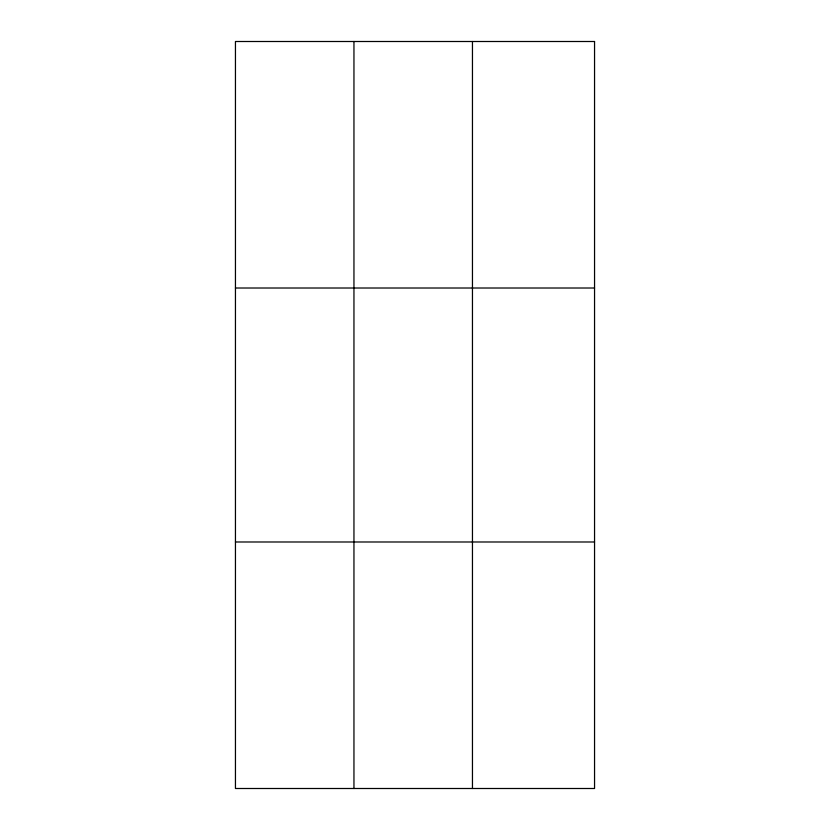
<?xml version="1.0" encoding="UTF-8"?>
<svg xmlns="http://www.w3.org/2000/svg" width="830" height="830" viewBox="0 0 830 830"><rect width="100%" height="100%" fill="white"/><g stroke="black" fill="none" stroke-linecap="round" stroke-linejoin="round"><path stroke-width="1.25" d="M353.954 41.5L353.954 788.5M472.457 41.5L472.457 788.5M235.45 288.01L594.55 288.01M235.45 541.99L594.55 541.99M594.55 41.5L594.55 788.5L235.45 788.5L235.45 41.5L594.55 41.5"/></g></svg>
